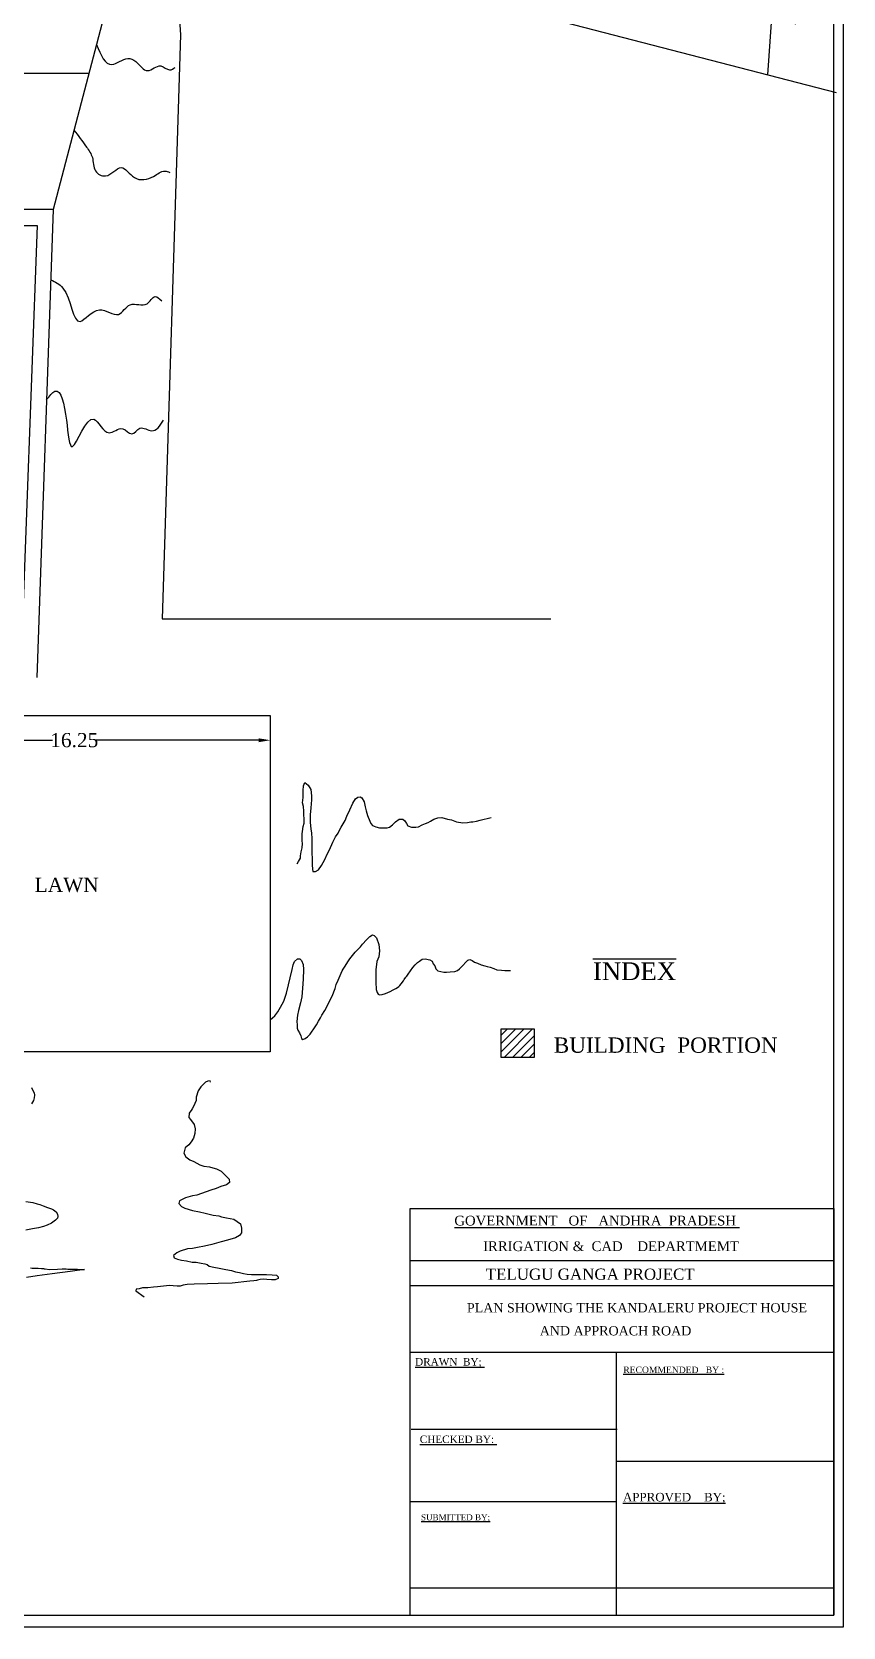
# Model space of a CAD drawing. Header units: millimetres. Extents: x 311 to 10243, y 345 to 10918.
# Drawn here: x 6803 to 10243, y 345 to 7106 of the extents above; entities that cross this region are included whole.
import ezdxf

# ---------------------------------------------------------------- set-up
doc = ezdxf.new("R2010")
doc.units = ezdxf.units.MM
doc.header["$MEASUREMENT"] = 0
for name, color, linetype in [('DIM', 5, 'Continuous'), ('DWG.LINE', 10, 'Continuous'), ('HATCH', 2, 'Continuous'), ('TEXT', 7, 'Continuous')]:
    doc.layers.add(name, color=color, linetype=linetype)
doc.layers.add('TITLE', color=7, linetype='Continuous', lineweight=30)
doc.styles.get("Standard").update_dxf_attribs({"font": 'times.ttf', "height": 60})
doc.dimstyles.get("Standard").update_dxf_attribs({"dimtxt": 60, "dimasz": 50, "dimexe": 0.18, "dimexo": 0.0625, "dimgap": 0.09, "dimtad": 0, "dimtih": 1, "dimtoh": 1, "dimdec": 0, "dimzin": 0, "dimdsep": 46, "dimtxsty": 'Standard', "dimcen": 300, "dimclrd": 5, "dimclre": 5, "dimclrt": 4, "dimadec": 0, "dimazin": 0, "dimtfac": 1, "dimtdec": 0, "dimtofl": 0, "dimtmove": 0, "dimatfit": 3, "dimfxl": 0, "dimtolj": 1, "dimtzin": 0, "dimarcsym": 0})

# ---------------------------------------------------------------- blocks, each defined once
blk = doc.blocks.new('*D5')
at = {"layer": 'Defpoints', "color": 0, "ltscale": 0.2}
for p in [(6152.1, 4208.4), (7814.2, 4208.4), (7814.2, 4103.9)]:
    blk.add_point(p, dxfattribs=at)
at = {"layer": 'DIM', "color": 5, "lineweight": -2, "ltscale": 0.2}
for p, q in [((6152.1, 4108.9), (6152.1, 4103.7)), ((6202.1, 4103.9), (6891.5, 4103.9)), ((7764.2, 4103.9), (7074.8, 4103.9)), ((7814.2, 4108.9), (7814.2, 4103.7))]:
    blk.add_line(p, q, dxfattribs=at)
at = {"layer": 'DIM', "color": 5, "ltscale": 0.2}
for points in [[(6202.1, 4112.2), (6202.1, 4095.5), (6152.1, 4103.9)], [(7764.2, 4112.2), (7764.2, 4095.5), (7814.2, 4103.9)]]:
    blk.add_solid(points, dxfattribs=at)
at = {"layer": 'DIM', "color": 4, "ltscale": 0.2, "insert": (6983.1, 4103.9), "char_height": 60, "attachment_point": 5}
blk.add_mtext('\\A1;16.25', dxfattribs=at)

msp = doc.modelspace()

# ---------------------------------------------------------------- hatches: boundary and pattern name
at = {"layer": 'HATCH', "ltscale": 0.2}
h = msp.add_hatch(dxfattribs=at)
h.set_pattern_fill('ANSI31', color=256, scale=200, style=0)
h.paths.add_polyline_path([(8932.6, 2880.5), (8793, 2880.5), (8793, 2759.7), (8932.6, 2759.7)])

# ---------------------------------------------------------------- linework, layer by layer
at = {"layer": 'DWG.LINE', "ltscale": 0.2}
for points in [[(7195.9, 7506), (6893.7, 6353.8), (4215.1, 6353.8), (4215.1, 5863.9), (3263.4, 5863.9)], [(3263.4, 7395.8), (7167, 7395.7), (7415.5, 7376), (7433, 7094.3), (7356.3, 4618.6), (9002.9, 4618.6)], [(8076, 7403.3), (10212.6, 6849.2)], [(3263.4, 6931.6), (7045.3, 6931.6)], [(6893.7, 6353.8), (6824.3, 4369.3)], [(3263.4, 5701.2), (4281.7, 5764.7), (4281.7, 6285), (6826.4, 6285), (6754, 4343.7)], [(3565.5, 876), (3646.9, 932.8), (3704.4, 968.8), (3839.5, 1098.4), (3877, 1131.8), (3927.8, 1181.2), (3961.2, 1203.9), (3989.3, 1232), (4030.9, 1275.1), (4100.4, 1349.9), (4140.6, 1402.2), (4166, 1420.9), (4166, 1424.9), (4220.8, 1505.1), (4262.3, 1550.5), (4291.8, 1585.6), (4344, 1684.5), (4365.3, 1689.8), (5460.2, 2535.4), (6152.1, 3661.4), (6152.1, 4208.4), (7814.2, 4208.4), (7814.2, 2782.7), (5612.1, 2782.7)]]:
    msp.add_lwpolyline(points, dxfattribs=at)
msp.add_lwpolyline([(8793, 2880.5), (8932.6, 2880.5), (8932.6, 2759.7), (8793, 2759.7)], close=True, dxfattribs=at)
at = {"layer": 'HATCH', "ltscale": 0.2}
for points in [[(9990.5, 7390.2), (9940.4, 7229.9), (10017.9, 7203.2), (9941.3, 7202.3), (10042.8, 7140.1), (9937.7, 7146.3), (9922.5, 6924.4)], [(7927.5, 3580.7), (7933.9, 3590.5), (7942, 3603.8), (7942.6, 3614.2), (7944.9, 3630.3), (7948.9, 3648.2), (7950.1, 3666.1), (7949.5, 3678.2), (7948.9, 3693.8), (7949.5, 3707.8), (7950.1, 3717), (7954.1, 3738.4), (7957.6, 3752.2), (7957.6, 3769.5), (7957, 3788.6), (7957, 3803.6), (7955.3, 3822.9), (7951.3, 3838.4), (7953, 3861.5), (7953, 3890.4), (7954.7, 3911.1), (7960.5, 3925), (7974.9, 3913.4), (7985.9, 3895), (7988.2, 3868.4), (7988.8, 3851.7), (7985.9, 3817.1), (7982.5, 3787.5), (7983.6, 3754.6), (7985.9, 3728), (7989.4, 3709.5), (7990.5, 3687), (7990, 3658), (7990, 3629.7), (7991.7, 3598.6), (7992.3, 3576.5), (7992.9, 3557.5), (7994, 3548.2), (8006.2, 3547.1), (8018.3, 3554), (8031.6, 3573.6), (8045.4, 3598.4), (8054.7, 3620.9), (8065.1, 3638.8), (8079.1, 3671.4), (8090, 3693.9), (8101.6, 3710), (8107.4, 3723.3), (8114.9, 3736), (8131.6, 3764.4), (8138.6, 3781.7), (8150.7, 3808.8), (8164, 3837.1), (8175, 3856.1), (8185.4, 3862.5), (8195.2, 3863.6), (8202.7, 3859.6), (8211.9, 3842.9), (8216, 3822.1), (8220.6, 3805.4), (8226.4, 3784.6), (8235.7, 3760.9), (8239.7, 3750.5), (8247.2, 3743), (8261.6, 3736.6), (8277.2, 3733.2), (8292.3, 3732), (8310.2, 3732.6), (8319.4, 3735.5), (8332.7, 3745.3), (8345.4, 3758), (8360.4, 3768.9), (8376.6, 3769.5), (8384.3, 3762), (8391.8, 3751.6), (8397.6, 3740.6), (8412.6, 3736), (8430.5, 3734.9), (8442.6, 3736.6), (8458.2, 3744.7), (8472.1, 3750.4), (8483.6, 3755.6), (8493.4, 3760.8), (8507.3, 3769.5), (8524.1, 3775.2), (8541.6, 3775.9), (8564.7, 3769.6), (8582.6, 3766.1), (8604, 3757.4), (8631.1, 3754), (8650.2, 3755.7), (8664, 3757.4), (8673.3, 3757.4), (8688.3, 3760.9), (8704.5, 3765.5), (8750.7, 3776.5)], [(7814.2, 2918.5), (7833.8, 2935.5), (7846.1, 2952.4), (7857.7, 2972.8), (7871.2, 2998.6), (7883.4, 3031.2), (7907.4, 3131.5), (7910.9, 3152.5), (7917.3, 3165.9), (7930.1, 3177.6), (7940, 3177), (7947.1, 3170), (7952.9, 3153.1), (7955.2, 3132.1), (7952.9, 3090.6), (7950.6, 3052.7), (7948.2, 3016.4), (7942.4, 2991.4), (7933.6, 2958), (7929.5, 2938.2), (7926.7, 2911.4), (7927.6, 2897.4), (7928.4, 2883.9), (7931.3, 2875.3), (7937.4, 2864.2), (7943.6, 2851.1), (7946.4, 2839.2), (7952.6, 2836), (7962.4, 2839.2), (7972.2, 2847.4), (7982.5, 2857.7), (7988.6, 2866.7), (7998.9, 2881), (8010.4, 2898.3), (8018.6, 2912.7), (8026.4, 2927), (8032.6, 2938.9), (8045.3, 2958.9), (8060.4, 2988.1), (8071.1, 3009.8), (8076, 3019.3), (8088.7, 3051.8), (8093.7, 3068.5), (8101.9, 3087), (8110.9, 3106.7), (8119.5, 3126.4), (8123.2, 3132.9), (8131.8, 3146), (8142.9, 3165.3), (8150.7, 3177.6), (8174.4, 3205), (8196.3, 3228.2), (8205.7, 3239.2), (8222.1, 3258), (8235.6, 3271.5), (8247.5, 3279.3), (8254.9, 3276.5), (8263.9, 3265.8), (8273.7, 3238.8), (8277.8, 3211.4), (8274.9, 3185.8), (8266.4, 3166.2), (8261.8, 3130.1), (8261.2, 3078.9), (8263.1, 3048.1), (8266.9, 3034.1), (8271.2, 3027.1), (8276.9, 3025.3), (8288.9, 3026.8), (8302.5, 3030), (8323, 3039.1), (8335, 3045.7), (8346.2, 3051.3), (8354.1, 3055.9), (8359.3, 3059.5), (8363.6, 3064.5), (8368.4, 3070.8), (8378.4, 3084.3), (8382.1, 3089.1), (8389.1, 3099.3), (8393.2, 3104.3), (8399.1, 3112.6), (8408.4, 3126.8), (8418.6, 3140.2), (8428.6, 3152.4), (8438.6, 3162.1), (8446.3, 3167.8), (8457.4, 3175.5), (8470.8, 3176.9), (8490.4, 3173.7), (8500.9, 3167.1), (8505.2, 3156.6), (8511.4, 3147.2), (8515.8, 3135.6), (8524.9, 3126.9), (8537.2, 3123.3), (8550.3, 3121.1), (8561.5, 3121.5), (8576.8, 3122.5), (8596, 3124.4), (8607.3, 3128.4), (8616, 3134.9), (8628.4, 3147.6), (8644, 3164.6), (8651.3, 3171.9), (8660.3, 3174.4), (8669.4, 3170.1), (8679.2, 3163.5), (8691.9, 3158.5), (8708.7, 3152.3), (8723.3, 3147.6), (8734.2, 3145), (8746.5, 3142.1), (8761.4, 3137.1), (8775.2, 3130.9), (8794.4, 3128.7), (8807.8, 3128.4), (8832.9, 3128)], [(7560.4, 2654.3), (7558.9, 2661), (7549.1, 2658.8), (7539.4, 2654.3), (7528.1, 2643.8), (7519.1, 2634.7), (7508.5, 2617.5), (7500.2, 2591), (7500.2, 2577.5), (7494.2, 2564), (7488.2, 2551.2), (7482.9, 2542.2), (7478.4, 2534.7), (7472.4, 2527.9), (7470.9, 2522.7), (7468.6, 2504.4), (7475.4, 2496.2), (7491.2, 2475.2), (7495.7, 2456.4), (7494.1, 2436.7), (7488.1, 2417.9), (7479.1, 2402.1), (7468.5, 2388.5), (7453.5, 2376.5), (7450.5, 2365.2), (7447.5, 2353.9), (7455.7, 2338.1), (7473, 2326), (7490.3, 2317.8), (7503.1, 2311), (7515.2, 2304.3), (7532.5, 2299), (7556.5, 2295.2), (7570.8, 2291.5), (7586.6, 2287), (7606.2, 2277.9), (7622, 2262.1), (7640.1, 2243.3), (7640.8, 2229.8), (7628.8, 2220), (7604.7, 2212.5), (7584.4, 2203.5), (7562.6, 2196.7), (7542.3, 2190), (7502.3, 2176.4), (7485, 2173.4), (7455, 2165.1), (7439.9, 2156.8), (7428.6, 2152.3), (7426.4, 2140.3), (7438.4, 2128.3), (7452, 2120.8), (7484.3, 2110.3), (7513.6, 2105), (7537.7, 2099), (7571.5, 2090.7), (7596.4, 2088.5), (7607.6, 2083.2), (7628.7, 2080.2), (7659.6, 2074.1), (7673.9, 2064.3), (7688.2, 2053.8), (7692.7, 2035.8), (7692.7, 2015.5), (7683.7, 2004.8), (7666.4, 1995), (7632.5, 1985.3), (7606.2, 1977.8), (7565.6, 1966.5), (7534.8, 1959.7), (7506.2, 1954.5), (7484.4, 1949.2), (7462.6, 1948.5), (7432.4, 1938.5), (7418.1, 1931), (7403.8, 1919.7), (7406.1, 1910), (7420.3, 1904.7), (7437.6, 1899.5), (7459.5, 1897.2), (7482.8, 1892), (7499.3, 1891.2), (7520.5, 1887.3), (7536.3, 1884.3), (7546.8, 1881.3), (7555.1, 1874.6), (7574.6, 1870.1), (7598, 1865.6), (7625.8, 1861), (7649.9, 1856.4), (7666.5, 1851.1), (7683, 1848.1), (7700.3, 1843.6), (7716.8, 1841.4), (7734.1, 1839.1), (7752.2, 1839.1), (7768, 1839.1), (7798.1, 1839.9), (7821.4, 1838.4), (7840.9, 1836.1), (7847, 1830.1), (7847.7, 1821.8), (7834.2, 1816.6), (7819.1, 1817.3), (7799.6, 1818.8), (7786, 1819.6), (7771.7, 1818.1), (7759.7, 1815.8), (7756, 1814.3), (7744.7, 1812.1), (7727.4, 1810.6), (7652.1, 1803), (7592.7, 1800.7), (7548.3, 1800), (7491.7, 1798.5), (7462.4, 1797), (7445.1, 1794), (7431.6, 1790.2), (7419.5, 1790.2), (7402.3, 1791.7), (7387.2, 1792.5), (7336, 1787.2), (7319.4, 1786.4), (7295.4, 1783.4), (7272, 1783.4), (7257.8, 1778.9), (7245, 1776.7), (7243.5, 1769.9), (7278.8, 1745.1)], [(6802.3, 2631.8), (6807.1, 2619.8), (6813.3, 2609.7), (6814.3, 2600.1), (6813.8, 2588.6), (6810.4, 2577.1), (6806.6, 2569.9), (6801.8, 2562.7)], [(6778.2, 2148.6), (6807.5, 2145.2), (6826.2, 2139.4), (6836.8, 2136.1), (6851.7, 2130.3), (6869, 2124), (6886.3, 2117.8), (6894.9, 2113.5), (6906, 2105.3), (6912.2, 2095.2), (6913.2, 2085.1), (6912.2, 2078.4), (6904.1, 2069.7), (6886.3, 2056.7), (6868, 2048), (6852.2, 2042.3), (6831.5, 2037.5), (6806.6, 2032.7), (6777.8, 2027.4)], [(6797.3, 1867.4), (6804.5, 1866.9), (6814.6, 1866.9), (6820.8, 1866.4), (6830.4, 1866), (6843.9, 1864.5), (6850.1, 1864.5), (6852, 1864.5), (6855.9, 1864.1), (6860.2, 1864.1), (6878.2, 1861.1), (6912.7, 1862.1), (6931.5, 1863), (6940.1, 1863), (6948.3, 1863), (6955.5, 1862.6), (6964.1, 1862.6), (6971.3, 1862.6), (6975.7, 1862.6), (6979.5, 1862.6), (6984.3, 1862.6), (6990.1, 1862.1), (6994.9, 1861.6), (6997.7, 1861.1), (7000.1, 1861.1), (7001.1, 1860.6), (7012.6, 1860.6), (7026.1, 1860.6), (6965.1, 1852), (6889.3, 1842.1), (6825.8, 1833.3), (6781, 1827.1)]]:
    msp.add_lwpolyline(points, dxfattribs=at)
for points in [[(7076.9, 7052.1), (7143, 6967.8), (7210.7, 6993.5), (7243.7, 6981), (7294.6, 6942.1), (7350.3, 6961.8), (7387.4, 6945.1), (7411.4, 6955.8)], [(6981.9, 6690.1), (7035.2, 6618), (7059.7, 6574.1), (7073.2, 6516.8), (7115.4, 6495.7), (7182.1, 6531.1), (7237.8, 6489), (7319.6, 6494), (7366.9, 6515.9), (7388, 6510.9)], [(6883.3, 6055), (6934.8, 6020.7), (7007.9, 5879), (7089.5, 5928.4), (7171.2, 5909.1), (7220.6, 5949.8), (7291.5, 5954.1), (7325.9, 5984.2), (7353.8, 5967)], [(6865.5, 5546.6), (6900.5, 5582.9), (6949.9, 5460.6), (6975.7, 5349), (7065.9, 5464.9), (7130.4, 5406.9), (7188.4, 5424.1), (7227, 5402.6), (7261.4, 5426.2), (7310.8, 5415.5), (7361.4, 5460.6)]]:
    msp.add_spline(points, degree=3, dxfattribs=at)
at = {"layer": 'TITLE', "lineweight": 30}
for p, q in [((8407.5, 2119.4), (10203.3, 2119.4)), ((10203.3, 2119.4), (10203.3, 395.2)), ((8407.5, 1898.3), (10203.3, 1898.3)), ((8407.5, 1793), (10203.3, 1793)), ((8407.5, 1510.1), (10203.3, 1510.1)), ((8411.2, 1183.3), (9284.7, 1183.3)), ((8407.5, 877.7), (9280.9, 877.7)), ((10203.3, 509.9), (8407.5, 509.9)), ((8407.5, 395.2), (10203.3, 395.2))]:
    msp.add_line(p, q, dxfattribs=at)
at = {"layer": 'TITLE', "ltscale": 0.2}
for points in [[(311.2, 10918.2), (10242.5, 10918.2), (10242.5, 345), (311.2, 345)], [(10203.3, 10864.2), (368, 10864.2), (368, 395.2), (10203.3, 395.2)]]:
    msp.add_lwpolyline(points, close=True, dxfattribs=at)
at = {"layer": 'TITLE'}
msp.add_lwpolyline([(8407.5, 395.2), (8407.5, 2119.4)], dxfattribs=at)
at = {"layer": 'TITLE', "lineweight": 30}
for points in [[(9280.9, 1510.1), (9280.9, 395.2)], [(9280.9, 1048.3), (10203.3, 1048.3)]]:
    msp.add_lwpolyline(points, dxfattribs=at)

# ---------------------------------------------------------------- texts
at = {"layer": 'TEXT'}
msp.add_text('%%OINDEX', height=75, dxfattribs=at).set_placement((9182, 3087.4))
at = {"layer": 'TEXT', "ltscale": 0.2, "attachment_point": 1}
for s, insert, char_height in [('LAWN', (6815.2, 3521), 60), ('BUILDING  PORTION', (9016, 2844.1), 65)]:
    msp.add_mtext(s, dxfattribs=dict(at, insert=insert, char_height=char_height))
at = {"layer": 'TITLE', "lineweight": 30}
for s, height, p in [('%%UGOVERNMENT   OF   ANDHRA  PRADESH ', 41.359, (8594.4, 2047.2)), ('IRRIGATION &  CAD    DEPARTMEMT ', 41.359, (8716.4, 1938.7)), ('TELUGU GANGA PROJECT', 47.578, (8727.2, 1817)), ('PLAN SHOWING THE KANDALERU PROJECT HOUSE', 39.267, (8647.8, 1678.8)), ('AND APPROACH ROAD', 39.267, (8956.4, 1581.3)), ('%%UDRAWN  BY; ', 31.416, (8428.1, 1453.6)), ('%%URECOMMENDED   BY :', 26.961, (9310.7, 1421.9)), ('%%UCHECKED BY: ', 31.416, (8447.9, 1125.4)), ('%%UAPPROVED    BY;', 36.249, (9309.3, 877.6)), ('%%USUBMITTED BY;', 25.375, (8453.1, 797.5))]:
    msp.add_text(s, height=height, dxfattribs=at).set_placement(p)

# ---------------------------------------------------------------- dimensions: what is measured, and where the dimension line sits
at = {"layer": 'DIM', "ltscale": 0.2}
dim = msp.add_aligned_dim(p1=(6152.1, 4208.4), p2=(7814.2, 4208.4), distance=-104.5, text='16.25', dimstyle='Standard', dxfattribs=at)
dim.commit()
dim.dimension.update_dxf_attribs({"geometry": '*D5', "text_midpoint": (6983.1, 4103.9)})

doc.saveas('drawing.dxf')
